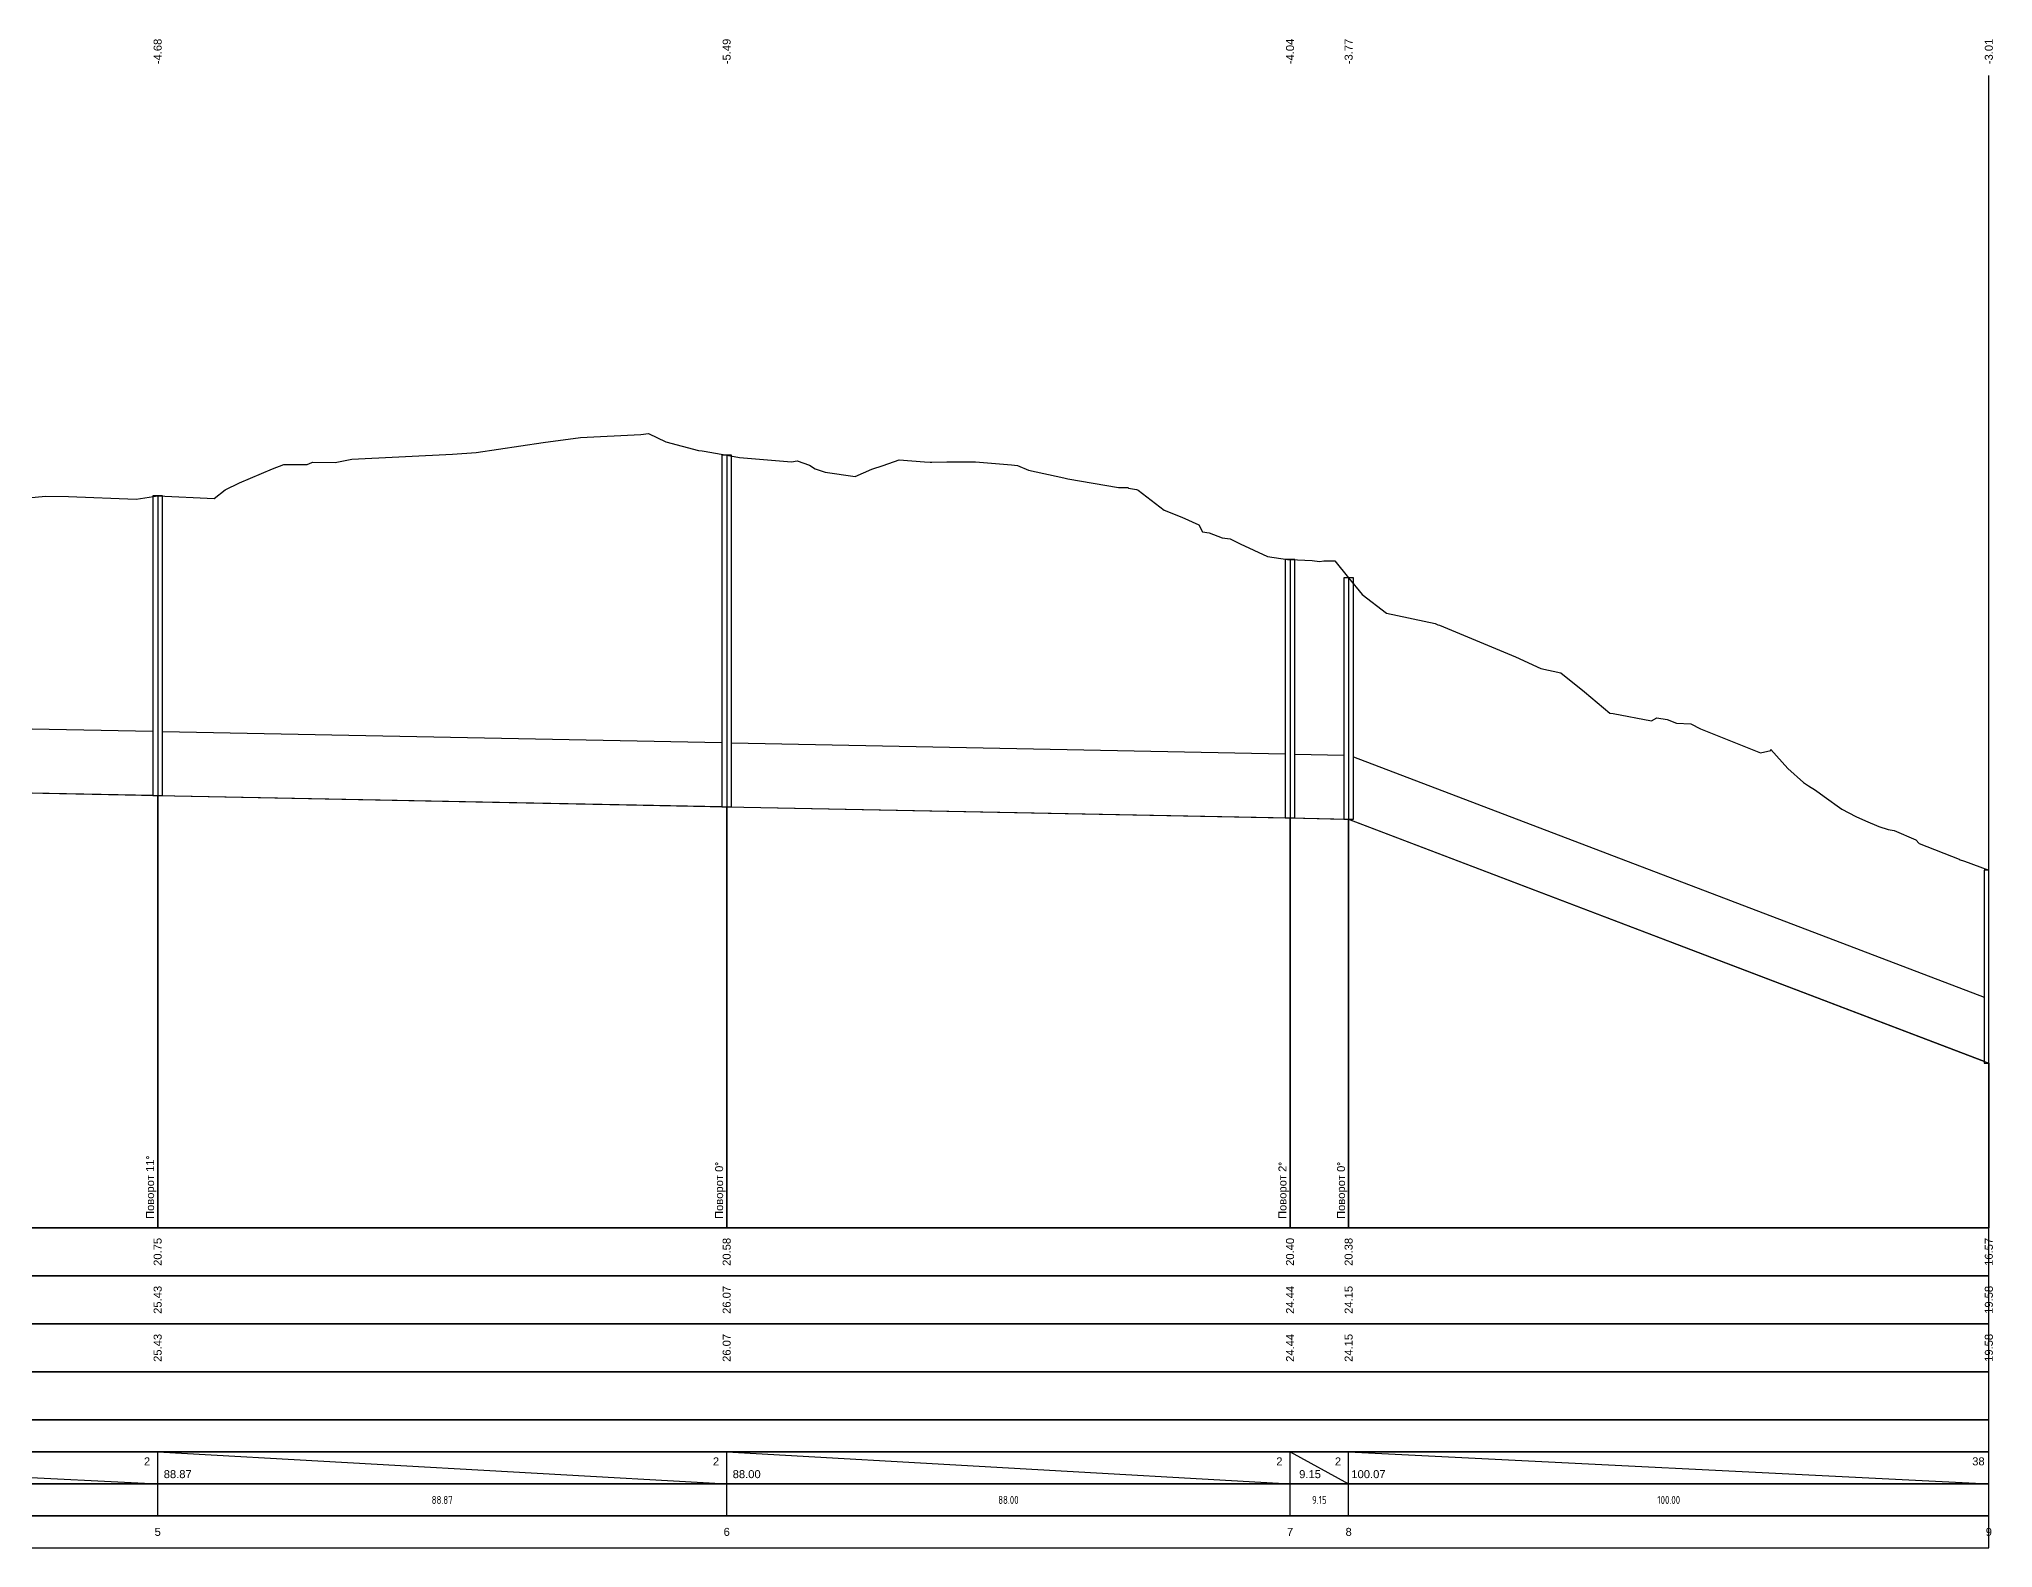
# Model space of a CAD drawing. Header units: metres. Extents: x 2491 to 4492, y 1184 to 2058.
# Drawn here: x 3636.6 to 3941.8, y 1702.1 to 1937.8 of the extents above; entities that cross this region are included whole.
import ezdxf

# ---------------------------------------------------------------- set-up
doc = ezdxf.new("R2010")
doc.units = ezdxf.units.M
for name, color, linetype, lineweight in [('Сети_Вид.Профиля', 7, 'Continuous', 30), ('Сети_Вид.Профиля.Проектные.Данные', 1, 'Continuous', 30), ('Сети_К2', 40, 'Continuous', 30)]:
    doc.layers.add(name, color=color, linetype=linetype, lineweight=lineweight)
doc.layers.add('Сети_Вид.Профиля.Существующие.Данные', color=7, linetype='Continuous')
doc.styles.get("Standard").update_dxf_attribs({"font": 'GOST_0.TTF'})

msp = doc.modelspace()

# ---------------------------------------------------------------- linework, layer by layer
at = {"color": 7, "linetype": 'Continuous', "lineweight": -3}
for p, q in [((3743.97, 1872.84), (3743.97, 1752.15)), ((3655.09, 1866.46), (3655.09, 1752.15)), ((3831.97, 1856.52), (3831.97, 1752.15)), ((3841.12, 1853.65), (3841.12, 1752.15))]:
    msp.add_line(p, q, dxfattribs=at)
at = {"layer": 'Сети_Вид.Профиля', "color": 7, "linetype": 'Continuous', "lineweight": 30}
for p, q in [((3941.12, 1752.15), (3941.12, 1932.15)), ((3361.37, 1752.15), (3941.12, 1752.15)), ((3655.09, 1707.13), (3655.09, 1712.13)), ((3743.97, 1707.13), (3743.97, 1712.13)), ((3831.97, 1707.13), (3831.97, 1712.13)), ((3841.12, 1707.13), (3841.12, 1712.13))]:
    msp.add_line(p, q, dxfattribs=at)
for points in [[(3361.37, 1744.63), (3941.12, 1744.63), (3941.12, 1752.13), (3361.37, 1752.13)], [(3361.37, 1737.13), (3941.12, 1737.13), (3941.12, 1744.63), (3361.37, 1744.63)], [(3361.37, 1729.63), (3941.12, 1729.63), (3941.12, 1737.13), (3361.37, 1737.13)], [(3361.37, 1722.13), (3941.12, 1722.13), (3941.12, 1729.63), (3361.37, 1729.63)], [(3361.37, 1717.13), (3941.12, 1717.13), (3941.12, 1722.13), (3361.37, 1722.13)], [(3361.37, 1712.13), (3941.12, 1712.13), (3941.12, 1717.13), (3361.37, 1717.13)], [(3361.37, 1707.13), (3941.12, 1707.13), (3941.12, 1712.13), (3361.37, 1712.13)], [(3361.37, 1702.13), (3941.12, 1702.13), (3941.12, 1707.13), (3361.37, 1707.13)]]:
    msp.add_3dface(points, dxfattribs=at)
at = {"layer": 'Сети_Вид.Профиля.Проектные.Данные', "color": 1, "linetype": 'Continuous', "lineweight": 30}
for p, q in [((3655.09, 1752.15), (3655.09, 1819.69)), ((3743.97, 1752.15), (3743.97, 1817.92)), ((3831.97, 1752.15), (3831.97, 1816.16)), ((3841.12, 1752.15), (3841.12, 1815.97)), ((3941.12, 1777.87), (3941.12, 1752.15)), ((3555.09, 1717.15), (3655.09, 1712.15)), ((3655.09, 1712.15), (3655.09, 1717.15)), ((3655.09, 1717.15), (3743.97, 1712.15)), ((3743.97, 1712.15), (3743.97, 1717.15)), ((3743.97, 1717.15), (3831.97, 1712.15)), ((3831.97, 1712.15), (3831.97, 1717.15)), ((3831.97, 1717.15), (3841.12, 1712.15)), ((3841.12, 1712.15), (3841.12, 1717.15)), ((3841.12, 1717.15), (3941.12, 1712.15)), ((3941.12, 1712.15), (3941.12, 1717.15))]:
    msp.add_line(p, q, dxfattribs=at)
at = {"layer": 'Сети_Вид.Профиля.Проектные.Данные', "color": 1, "linetype": 'Continuous', "lineweight": 30, "ltscale": 2, "flags": 128}
for points in [[(3361.37, 1888.24), (3388.08, 1871.28), (3484.13, 1830.99), (3555.09, 1821.69), (3655.09, 1819.69), (3743.97, 1817.92), (3831.97, 1816.16), (3841.12, 1815.97), (3941.12, 1777.87)], [(3632.16, 1865.91), (3637.56, 1866.44), (3641.16, 1866.4), (3651.72, 1865.98), (3655.09, 1866.46), (3663.91, 1866.07), (3665.64, 1867.41), (3667.87, 1868.49), (3673.02, 1870.72), (3674.77, 1871.4), (3678.44, 1871.37), (3679.19, 1871.69), (3679.25, 1871.72), (3682.79, 1871.69), (3685.43, 1872.19), (3701.16, 1872.99), (3704.86, 1873.26), (3715.28, 1874.81), (3721.14, 1875.61), (3730.55, 1876.08), (3731.78, 1876.23), (3734.48, 1874.9), (3739.54, 1873.54), (3740.12, 1873.5), (3740.44, 1873.47), (3743.97, 1872.84), (3745.97, 1872.48), (3754.07, 1871.78), (3755, 1871.97), (3756.88, 1871.27), (3757.77, 1870.7), (3759.36, 1870.17), (3764.03, 1869.5), (3766.63, 1870.66), (3768.4, 1871.22), (3770.9, 1872.11), (3774.85, 1871.8), (3775.74, 1871.74), (3775.99, 1871.76), (3778.34, 1871.82), (3782.84, 1871.79), (3788.44, 1871.35), (3789.4, 1871.21), (3791.09, 1870.51), (3796.63, 1869.29), (3797.26, 1869.14), (3805.16, 1867.78), (3805.23, 1867.77), (3805.24, 1867.77), (3805.25, 1867.76), (3805.25, 1867.76), (3805.28, 1867.76), (3806.69, 1867.79), (3806.73, 1867.69), (3807.97, 1867.48), (3808.15, 1867.44), (3808.16, 1867.42), (3808.24, 1867.37), (3812.32, 1864.23), (3815.07, 1863.17), (3817.7, 1861.97), (3818.29, 1860.84), (3819.34, 1860.69), (3821.36, 1859.92), (3822.6, 1859.75), (3824.18, 1858.98), (3828.44, 1857.01), (3831.59, 1856.54), (3831.97, 1856.52), (3835.41, 1856.37), (3836.57, 1856.21), (3837.22, 1856.32), (3838.97, 1856.31), (3841.12, 1853.65), (3843.21, 1851.06), (3847.04, 1848.15), (3854.65, 1846.56), (3854.76, 1846.47), (3855.07, 1846.32), (3855.29, 1846.28), (3867.19, 1841.32), (3871.14, 1839.52), (3874.26, 1838.84), (3877.97, 1835.86), (3881.91, 1832.51), (3882.44, 1832.5), (3888.42, 1831.34), (3889.28, 1831.78), (3890.89, 1831.53), (3892.33, 1830.96), (3894.56, 1830.89), (3896.08, 1830.09), (3905.45, 1826.35), (3907.08, 1826.68), (3907.09, 1826.86), (3909.74, 1823.91), (3912.15, 1821.7), (3912.95, 1821.19), (3914.06, 1820.51), (3915.38, 1819.54), (3918.13, 1817.56), (3920.34, 1816.37), (3921.87, 1815.73), (3923.93, 1814.82), (3925.39, 1814.35), (3926.35, 1814.19), (3929.71, 1812.74), (3930.24, 1812.19), (3936.48, 1809.71), (3936.49, 1809.7), (3936.49, 1809.7), (3937.3, 1809.4)], [(3937.3, 1809.4), (3941.12, 1807.99), (3941.12, 1807.99)]]:
    msp.add_lwpolyline(points, dxfattribs=at)
at = {"layer": 'Сети_К2', "color": 40, "linetype": 'Continuous', "lineweight": 30}
for p, q in [((3555.84, 1831.68), (3654.34, 1829.71)), ((3655.84, 1829.68), (3743.22, 1827.93)), ((3744.72, 1827.9), (3831.22, 1826.17)), ((3832.72, 1826.14), (3840.37, 1825.99)), ((3841.87, 1825.69), (3940.37, 1788.16)), ((3555.09, 1821.69), (3654.34, 1819.71)), ((3655.09, 1819.69), (3743.22, 1817.93)), ((3743.97, 1817.92), (3831.22, 1816.17)), ((3831.97, 1816.16), (3840.37, 1815.99)), ((3841.12, 1815.97), (3940.37, 1778.16)), ((3940.37, 1777.87), (3941.12, 1777.87))]:
    msp.add_line(p, q, dxfattribs=at)
for points in [[(3743.22, 1872.84), (3743.22, 1817.92)], [(3744.72, 1872.84), (3743.22, 1872.84)], [(3744.72, 1817.92), (3744.72, 1872.84)], [(3654.34, 1866.46), (3654.34, 1819.69)], [(3655.84, 1866.46), (3654.34, 1866.46)], [(3655.84, 1819.69), (3655.84, 1866.46)], [(3831.22, 1856.52), (3831.22, 1816.16)], [(3832.72, 1856.52), (3831.22, 1856.52)], [(3832.72, 1816.16), (3832.72, 1856.52)], [(3840.37, 1853.65), (3840.37, 1815.97)], [(3841.87, 1853.65), (3840.37, 1853.65)], [(3841.87, 1815.97), (3841.87, 1853.65)], [(3654.34, 1819.69), (3655.84, 1819.69)], [(3743.22, 1817.92), (3744.72, 1817.92)], [(3743.97, 1817.92), (3743.97, 1817.92)], [(3831.22, 1816.16), (3832.72, 1816.16)], [(3831.97, 1816.16), (3831.97, 1816.16)], [(3840.37, 1815.97), (3841.87, 1815.97)], [(3940.37, 1807.99), (3940.37, 1777.87)], [(3941.12, 1807.99), (3940.37, 1807.99)], [(3941.12, 1777.87), (3941.12, 1777.87)]]:
    msp.add_lwpolyline(points, dxfattribs=at)

# ---------------------------------------------------------------- texts
at = {"color": 7, "linetype": 'Continuous', "lineweight": -3, "char_height": 1.25, "rotation": 90}
for s, insert, attachment_point in [('{\\fArial|b0|i0|c204|p34;-4.68}', (3655.09, 1935.9), 5), ('{\\fArial|b0|i0|c204|p34;-5.49}', (3743.97, 1935.9), 5), ('{\\fArial|b0|i0|c204|p34;-4.04}', (3831.97, 1935.9), 5), ('{\\fArial|b0|i0|c204|p34;-3.77}', (3841.12, 1935.9), 5), ('{\\fArial|b0|i0|c204|p34;-3.01}', (3941.12, 1935.9), 5), ('{\\fArial|b0|i0|c204|p34;Поворот 11}°', (3654.09, 1753.52), 4), ('{\\fArial|b0|i0|c204|p34;Поворот 0}°', (3742.97, 1753.52), 4), ('{\\fArial|b0|i0|c204|p34;Поворот 2}°', (3830.97, 1753.52), 4), ('{\\fArial|b0|i0|c204|p34;Поворот 0}°', (3840.12, 1753.52), 4), ('{\\fArial|b0|i0|c204|p34;20.75}', (3655.09, 1748.38), 5), ('{\\fArial|b0|i0|c204|p34;20.75}', (3655.09, 1748.38), 5), ('{\\fArial|b0|i0|c204|p34;20.58}', (3743.97, 1748.38), 5), ('{\\fArial|b0|i0|c204|p34;20.58}', (3743.97, 1748.38), 5), ('{\\fArial|b0|i0|c204|p34;20.40}', (3831.97, 1748.38), 5), ('{\\fArial|b0|i0|c204|p34;20.40}', (3831.97, 1748.38), 5), ('{\\fArial|b0|i0|c204|p34;20.38}', (3841.12, 1748.38), 5), ('{\\fArial|b0|i0|c204|p34;20.38}', (3841.12, 1748.38), 5), ('{\\fArial|b0|i0|c204|p34;16.57}', (3941.12, 1748.38), 5)]:
    msp.add_mtext(s, dxfattribs=dict(at, insert=insert, attachment_point=attachment_point))
at = {"layer": 'Сети_Вид.Профиля.Проектные.Данные', "color": 1, "linetype": 'Continuous', "lineweight": 30, "char_height": 1.25, "attachment_point": 5, "rotation": 90}
for s, insert in [('{\\fArial|b0|i0|c204|p34;25.43}', (3655.09, 1740.88)), ('{\\fArial|b0|i0|c204|p34;26.07}', (3743.97, 1740.88)), ('{\\fArial|b0|i0|c204|p34;24.44}', (3831.97, 1740.88)), ('{\\fArial|b0|i0|c204|p34;24.15}', (3841.12, 1740.88)), ('{\\fArial|b0|i0|c204|p34;19.58}', (3941.12, 1740.88))]:
    msp.add_mtext(s, dxfattribs=dict(at, insert=insert))
at = {"layer": 'Сети_Вид.Профиля.Проектные.Данные', "color": 1, "linetype": 'Continuous', "lineweight": 30, "char_height": 1.25, "attachment_point": 5}
for s, insert in [('{\\fArial|b0|i0|c204|p34;2}', (3653.43, 1715.65)), ('{\\fArial|b0|i0|c204|p34;2}', (3742.3, 1715.65)), ('{\\fArial|b0|i0|c204|p34;2}', (3830.3, 1715.65)), ('{\\fArial|b0|i0|c204|p34;2}', (3839.45, 1715.65)), ('{\\fArial|b0|i0|c204|p34;38}', (3939.49, 1715.65)), ('{\\fArial|b0|i0|c204|p34;88.87}', (3658.22, 1713.65)), ('{\\fArial|b0|i0|c204|p34;88.00}', (3747.09, 1713.65)), ('{\\fArial|b0|i0|c204|p34;9.15}', (3835.09, 1713.65)), ('{\\fArial|b0|i0|c204|p34;100.07}', (3844.21, 1713.65)), ('88.87', (3699.53, 1709.63)), ('88.00', (3787.97, 1709.63)), ('9.15', (3836.54, 1709.63)), ('100.00', (3891.12, 1709.63)), ('{\\fArial|b0|i0|c204|p34;5}', (3655.09, 1704.63)), ('{\\fArial|b0|i0|c204|p34;6}', (3743.97, 1704.63)), ('{\\fArial|b0|i0|c204|p34;7}', (3831.97, 1704.63)), ('{\\fArial|b0|i0|c204|p34;8}', (3841.12, 1704.63)), ('{\\fArial|b0|i0|c204|p34;9}', (3941.12, 1704.63))]:
    msp.add_mtext(s, dxfattribs=dict(at, insert=insert))
at = {"layer": 'Сети_Вид.Профиля.Существующие.Данные', "color": 7, "linetype": 'Continuous', "lineweight": -3, "char_height": 1.25, "attachment_point": 5, "rotation": 90}
for s, insert in [('{\\fArial|b0|i0|c204|p34;25.43}', (3655.09, 1733.38)), ('{\\fArial|b0|i0|c204|p34;26.07}', (3743.97, 1733.38)), ('{\\fArial|b0|i0|c204|p34;24.44}', (3831.97, 1733.38)), ('{\\fArial|b0|i0|c204|p34;24.15}', (3841.12, 1733.38)), ('{\\fArial|b0|i0|c204|p34;19.58}', (3941.12, 1733.38))]:
    msp.add_mtext(s, dxfattribs=dict(at, insert=insert))

doc.saveas('drawing.dxf')
